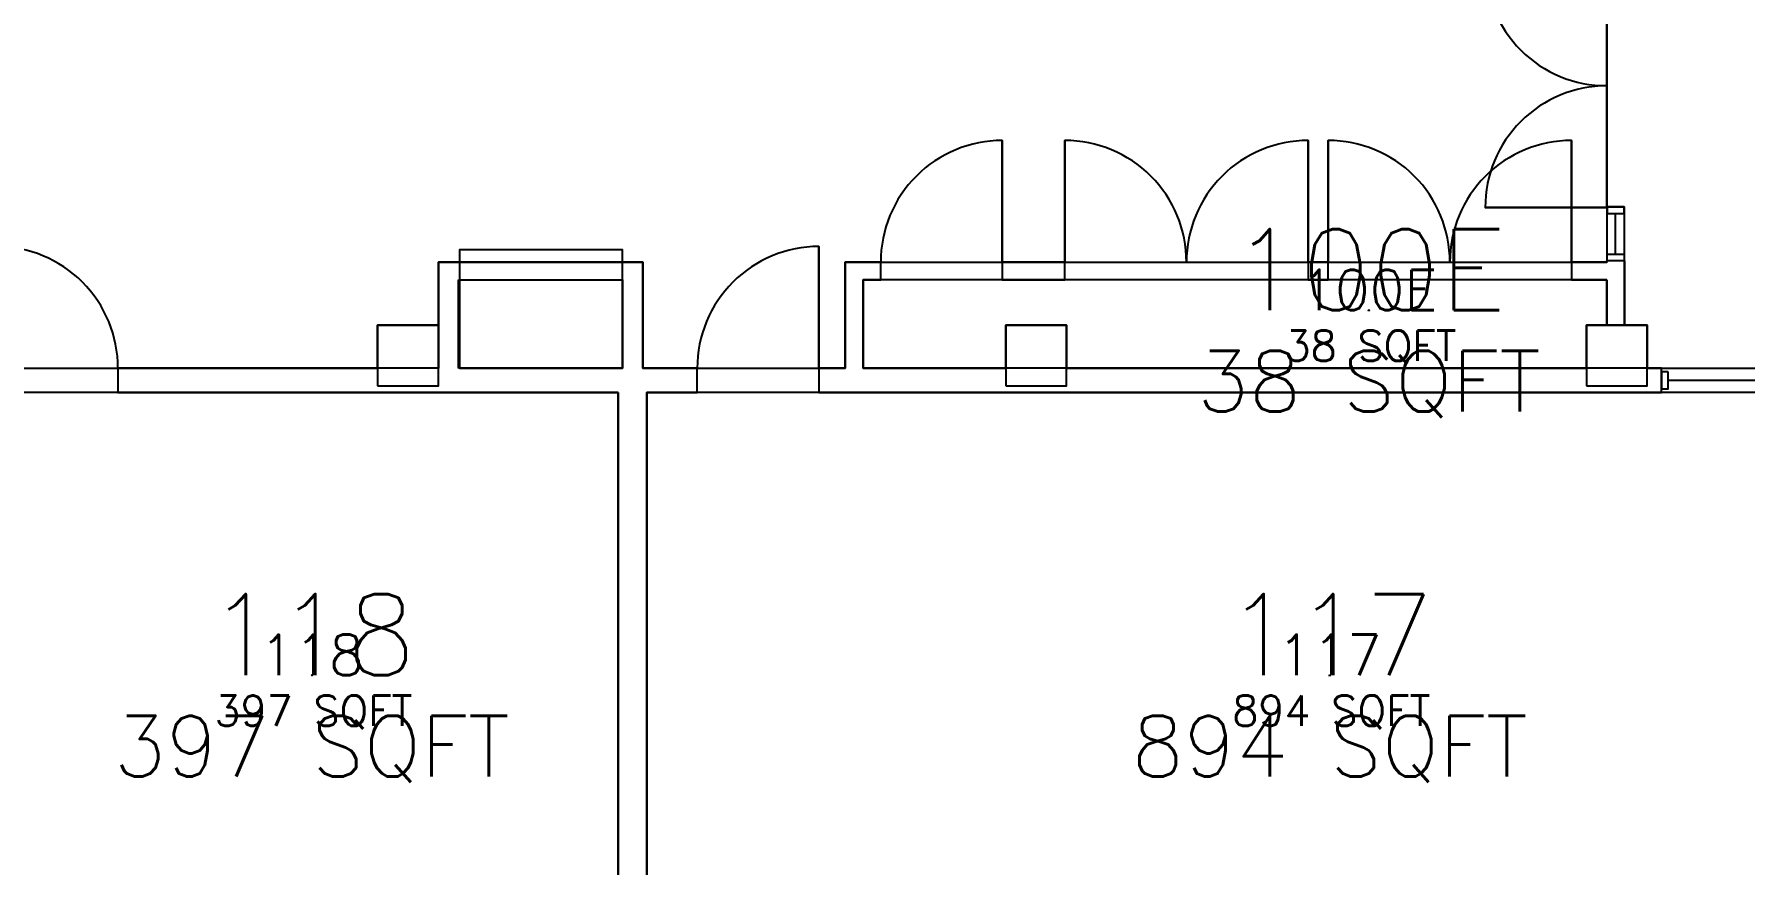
# Model space of a CAD drawing. Header units: inches. Extents: x 237 to 4452, y 125 to 2836.
# Drawn here: x 3291 to 3798, y 1636 to 1881 of the extents above; entities that cross this region are included whole.
import ezdxf
from ezdxf.enums import TextEntityAlignment as Align

# ---------------------------------------------------------------- set-up
doc = ezdxf.new("R2010")
doc.units = ezdxf.units.IN
doc.header["$LTSCALE"] = 32
doc.header["$MEASUREMENT"] = 0
for name, color, linetype in [('A-AREA-DATA', 7, 'Continuous'), ('A-AREA-PLIN', 1, 'Continuous'), ('A-AREA-RMNA', 7, 'Continuous'), ('A-AREA-RMNO', 7, 'Continuous'), ('A-AREA-RMNO @ 1', 7, 'Continuous'), ('A-AREA-RMNO @ 192', 7, 'Continuous'), ('A-AREA-RMNO @ 96', 7, 'Continuous'), ('A-AREA-SQFT', 7, 'Continuous'), ('A-COLS', 2, 'Continuous'), ('A-DOOR', 3, 'Continuous'), ('A-FURN', 5, 'Continuous'), ('A-GLAZ', 5, 'Continuous'), ('A-WALL-FULL', 8, 'Continuous')]:
    doc.layers.add(name, color=color, linetype=linetype)
doc.styles.add('Annotative', font='simplex.shx', dxfattribs={"height": 0.25})

# ---------------------------------------------------------------- blocks, each defined once
blk = doc.blocks.new('room')
at = {"layer": 'A-AREA-DATA', "style": 'Annotative', "flags": 9}
for tag, p in [('FACNUM', (0.0054, -0.3439)), ('FLOOR', (0.0054, -0.5314)), ('FACROOM', (0.0054, -0.7189)), ('FACFLOOR', (0.0054, -0.9064))]:
    blk.add_attdef(tag, text='', height=0.125, dxfattribs=at).set_placement(p, align=Align.CENTER)
at = {"layer": 'A-AREA-RMNA', "style": 'Annotative', "flags": 8}
blk.add_attdef('ROOM_NAME', text='', height=0.125, dxfattribs=at).set_placement((0, 0.1875), align=Align.CENTER)
at = {"layer": 'A-AREA-RMNO', "style": 'Annotative'}
blk.add_attdef('ROOM_NUMBER', text='', height=0.125, dxfattribs=at).set_placement((0, 0), align=Align.CENTER)
at = {"layer": 'A-AREA-SQFT', "style": 'Annotative', "flags": 8}
blk.add_attdef('ROOM_AREA', text='', height=0.0938, dxfattribs=at).set_placement((0.0054, -0.1564), align=Align.CENTER)
blk = doc.blocks.new('*U98')
at = {"layer": 'A-AREA-RMNO @ 1'}
ref = blk.add_blockref('room', (3686.66, 1799.63), dxfattribs=at)
ref.add_attrib('ROOM_NUMBER', '100E', dxfattribs={"layer": 'A-AREA-RMNO', "height": 0.125, "style": 'Annotative'}).set_placement((3686.66, 1799.63), align=Align.CENTER)
ref.add_attrib('ROOM_AREA', '38 SQFT', dxfattribs={"layer": 'A-AREA-SQFT', "height": 0.0938, "style": 'Annotative', "flags": 8}).set_placement((3686.66, 1799.47), align=Align.CENTER)
at = {"layer": 'A-AREA-RMNO @ 192'}
ref = blk.add_blockref('room', (3686.66, 1799.63), dxfattribs=dict(at, xscale=192, yscale=192, zscale=192))
ref.add_attrib('ROOM_NUMBER', '100E', dxfattribs={"layer": 'A-AREA-RMNO', "height": 24, "style": 'Annotative'}).set_placement((3686.66, 1799.63), align=Align.CENTER)
ref.add_attrib('ROOM_AREA', '38 SQFT', dxfattribs={"layer": 'A-AREA-SQFT', "height": 18, "style": 'Annotative', "flags": 8}).set_placement((3686.66, 1769.63), align=Align.CENTER)
at = {"layer": 'A-AREA-RMNO @ 96', "xscale": 96, "yscale": 96, "zscale": 96}
blk.add_blockref('room', (3686.66, 1799.63), dxfattribs=at).add_auto_attribs({'ROOM_NUMBER': '100E', 'ROOM_AREA': '38 SQFT'})
blk = doc.blocks.new('*U100')
at = {"layer": 'A-AREA-RMNO @ 1'}
ref = blk.add_blockref('room', (3675.06, 1691.62), dxfattribs=at)
ref.add_attrib('ROOM_NUMBER', '117', dxfattribs={"layer": 'A-AREA-RMNO', "height": 0.125, "style": 'Annotative'}).set_placement((3675.06, 1691.62), align=Align.CENTER)
ref.add_attrib('ROOM_AREA', '894 SQFT', dxfattribs={"layer": 'A-AREA-SQFT', "height": 0.0938, "style": 'Annotative', "flags": 8}).set_placement((3675.06, 1691.47), align=Align.CENTER)
at = {"layer": 'A-AREA-RMNO @ 192'}
ref = blk.add_blockref('room', (3675.06, 1691.62), dxfattribs=dict(at, xscale=192, yscale=192, zscale=192))
ref.add_attrib('ROOM_NUMBER', '117', dxfattribs={"layer": 'A-AREA-RMNO', "height": 24, "style": 'Annotative'}).set_placement((3675.06, 1691.62), align=Align.CENTER)
ref.add_attrib('ROOM_AREA', '894 SQFT', dxfattribs={"layer": 'A-AREA-SQFT', "height": 18, "style": 'Annotative', "flags": 8}).set_placement((3675.06, 1661.62), align=Align.CENTER)
at = {"layer": 'A-AREA-RMNO @ 96', "xscale": 96, "yscale": 96, "zscale": 96}
blk.add_blockref('room', (3675.06, 1691.62), dxfattribs=at).add_auto_attribs({'ROOM_NUMBER': '117', 'ROOM_AREA': '894 SQFT'})
blk = doc.blocks.new('*U101')
at = {"layer": 'A-AREA-RMNO @ 1'}
ref = blk.add_blockref('room', (3373.62, 1691.62), dxfattribs=at)
ref.add_attrib('ROOM_NUMBER', '118', dxfattribs={"layer": 'A-AREA-RMNO', "height": 0.125, "style": 'Annotative'}).set_placement((3373.62, 1691.62), align=Align.CENTER)
ref.add_attrib('ROOM_AREA', '397 SQFT', dxfattribs={"layer": 'A-AREA-SQFT', "height": 0.0938, "style": 'Annotative', "flags": 8}).set_placement((3373.62, 1691.47), align=Align.CENTER)
at = {"layer": 'A-AREA-RMNO @ 192'}
ref = blk.add_blockref('room', (3373.62, 1691.62), dxfattribs=dict(at, xscale=192, yscale=192, zscale=192))
ref.add_attrib('ROOM_NUMBER', '118', dxfattribs={"layer": 'A-AREA-RMNO', "height": 24, "style": 'Annotative'}).set_placement((3373.62, 1691.62), align=Align.CENTER)
ref.add_attrib('ROOM_AREA', '397 SQFT', dxfattribs={"layer": 'A-AREA-SQFT', "height": 18, "style": 'Annotative', "flags": 8}).set_placement((3373.62, 1661.62), align=Align.CENTER)
at = {"layer": 'A-AREA-RMNO @ 96', "xscale": 96, "yscale": 96, "zscale": 96}
blk.add_blockref('room', (3373.62, 1691.62), dxfattribs=at).add_auto_attribs({'ROOM_NUMBER': '118', 'ROOM_AREA': '397 SQFT'})

msp = doc.modelspace()

# ---------------------------------------------------------------- linework, layer by layer
at = {"layer": 'A-AREA-PLIN'}
for points in [[(3805.37, 2154.19), (3791.37, 2154.19), (3755.37, 2154.19), (3744, 2154.19), (3744, 2023.25), (3744, 1925.5), (3762.37, 1925.5), (3762.37, 1917.42), (3762.25, 1917.42), (3762.25, 1915.42), (3762.25, 1904.05), (3762.25, 1902.05), (3757.12, 1902.05), (3757.12, 1866.05), (3757.12, 1830.25), (3762.25, 1830.25), (3762.25, 1828.25), (3762.25, 1816.25), (3762.25, 1814.25), (3762.37, 1814.25), (3762.37, 1795.25), (3769.12, 1795.25), (3769.12, 1782.5), (3893.29, 1782.5)], [(3280.24, 1782.5), (3316.24, 1782.5), (3393.12, 1782.5), (3393.12, 1795.25), (3411.12, 1795.25), (3411.12, 1813.88), (3471.62, 1813.88), (3471.62, 1782.5), (3487.79, 1782.5), (3523.79, 1782.5), (3531.62, 1782.5), (3531.62, 1813.88), (3542.12, 1813.88), (3578.12, 1813.88), (3596.66, 1813.88), (3632.66, 1813.88), (3668.66, 1813.88), (3674.66, 1813.88), (3710.66, 1813.88), (3746.66, 1813.88), (3757.12, 1813.88), (3757.12, 1814.25), (3757.25, 1814.25), (3757.25, 1816.25), (3757.25, 1828.25), (3757.25, 1830.05), (3757.12, 1830.05), (3757.12, 1866.05), (3757.12, 1902.05)]]:
    msp.add_lwpolyline(points, dxfattribs=at)
for points in [[(3757.12, 1808.62), (3746.66, 1808.62), (3674.66, 1808.62), (3668.66, 1808.62), (3596.66, 1808.62), (3578.12, 1808.62), (3542.12, 1808.62), (3536.87, 1808.62), (3536.87, 1782.5), (3579.12, 1782.5), (3579.12, 1795.25), (3597.12, 1795.25), (3597.12, 1782.5), (3751.12, 1782.5), (3751.12, 1795.25), (3757.12, 1795.25)], [(3464.37, 1775.25), (3316.24, 1775.25), (3280.24, 1775.25), (3274.25, 1775.25), (3274.25, 1729.31), (3274.25, 1657.31), (3274.25, 1474.88), (3364.62, 1474.88), (3464.37, 1474.88)], [(3901.37, 1775.25), (3893.29, 1775.25), (3773.29, 1775.25), (3523.79, 1775.25), (3487.79, 1775.25), (3472.87, 1775.25), (3472.87, 1474.88), (3625.62, 1474.88), (3748.62, 1474.88), (3901.37, 1474.88)]]:
    msp.add_lwpolyline(points, close=True, dxfattribs=at)
at = {"layer": 'A-COLS'}
for points in [[(3393.12, 1777.25), (3411.12, 1777.25), (3411.12, 1795.25), (3393.12, 1795.25)], [(3579.12, 1777.25), (3597.12, 1777.25), (3597.12, 1795.25), (3579.12, 1795.25)], [(3751.12, 1777.25), (3769.12, 1777.25), (3769.12, 1795.25), (3751.12, 1795.25)]]:
    msp.add_lwpolyline(points, close=True, dxfattribs=at)
at = {"layer": 'A-DOOR'}
for points in [[(3721.12, 1902.05, 0.414214), (3757.12, 1866.05)], [(3757.12, 1866.05, 0.414214), (3721.12, 1830.05)], [(3578.12, 1849.88, 0.414214), (3542.12, 1813.88)], [(3632.66, 1813.88, 0.414214), (3596.66, 1849.88)], [(3668.66, 1849.88, 0.414214), (3632.66, 1813.88)], [(3710.66, 1813.88, 0.414214), (3674.66, 1849.88)], [(3746.66, 1849.88, 0.414214), (3710.66, 1813.88)], [(3316.24, 1782.5, 0.414214), (3280.24, 1818.5)], [(3523.79, 1818.5, 0.414214), (3487.79, 1782.5)]]:
    msp.add_lwpolyline(points, format="xyb", dxfattribs=at)
for points in [[(3578.12, 1813.88), (3578.12, 1849.88), (3578.12, 1849.88), (3578.12, 1813.88)], [(3596.66, 1813.88), (3596.66, 1849.88), (3596.66, 1849.88), (3596.66, 1813.88)], [(3668.66, 1813.88), (3668.66, 1849.88), (3668.66, 1849.88), (3668.66, 1813.88)], [(3674.66, 1813.88), (3674.66, 1849.88), (3674.66, 1849.88), (3674.66, 1813.88)], [(3746.66, 1813.88), (3746.66, 1849.88), (3746.66, 1849.88), (3746.66, 1813.88)], [(3757.12, 1830.05), (3721.12, 1830.05), (3721.12, 1830.05), (3757.12, 1830.05)], [(3523.79, 1782.5), (3523.79, 1818.5), (3523.79, 1818.5), (3523.79, 1782.5)]]:
    msp.add_lwpolyline(points, close=True, dxfattribs=at)
at = {"layer": 'A-FURN'}
msp.add_lwpolyline([(3417.37, 1782.5), (3465.62, 1782.5), (3465.62, 1817.5), (3417.37, 1817.5)], close=True, dxfattribs=at)
at = {"layer": 'A-GLAZ', "linetype": 'Continuous', "lineweight": -3}
for p, q in [((3759.75, 1816.25), (3759.75, 1828.25)), ((3891.29, 1778.88), (3775.29, 1778.88))]:
    msp.add_line(p, q, dxfattribs=at)
for points in [[(3762.25, 1828.25), (3762.25, 1830.25), (3757.25, 1830.25), (3757.25, 1828.25)], [(3762.25, 1816.25), (3762.25, 1814.25), (3757.25, 1814.25), (3757.25, 1816.25)], [(3775.29, 1781.38), (3773.29, 1781.38), (3773.29, 1776.38), (3775.29, 1776.38)]]:
    msp.add_lwpolyline(points, close=True, dxfattribs=at)
at = {"layer": 'A-WALL-FULL', "linetype": 'Continuous', "lineweight": -3}
for p, q in [((3411.12, 1813.88), (3411.12, 1782.5)), ((3471.62, 1813.88), (3411.12, 1813.88)), ((3471.62, 1782.5), (3471.62, 1813.88)), ((3542.12, 1813.88), (3531.62, 1813.88)), ((3531.62, 1813.88), (3531.62, 1782.5)), ((3542.12, 1808.62), (3542.12, 1813.88)), ((3596.66, 1813.88), (3578.12, 1813.88)), ((3578.12, 1813.88), (3578.12, 1808.62)), ((3596.66, 1808.62), (3596.66, 1813.88)), ((3674.66, 1813.88), (3668.66, 1813.88)), ((3668.66, 1813.88), (3668.66, 1808.62)), ((3674.66, 1808.62), (3674.66, 1813.88)), ((3757.12, 1813.88), (3746.66, 1813.88)), ((3746.66, 1813.88), (3746.66, 1808.62)), ((3762.37, 1814.25), (3757.12, 1814.25)), ((3757.12, 1814.25), (3757.12, 1813.88)), ((3762.37, 1795.25), (3762.37, 1814.25)), ((3417.12, 1782.5), (3417.12, 1808.62)), ((3417.12, 1808.62), (3465.62, 1808.62)), ((3465.62, 1808.62), (3465.62, 1782.5)), ((3536.87, 1808.62), (3542.12, 1808.62)), ((3536.87, 1782.5), (3536.87, 1808.62)), ((3578.12, 1808.62), (3596.66, 1808.62)), ((3668.66, 1808.62), (3674.66, 1808.62)), ((3746.66, 1808.62), (3757.12, 1808.62)), ((3757.12, 1808.62), (3757.12, 1795.25)), ((3757.12, 1795.25), (3762.37, 1795.25)), ((3411.12, 1782.5), (3316.24, 1782.5)), ((3316.24, 1782.5), (3316.24, 1775.25)), ((3465.62, 1782.5), (3417.12, 1782.5)), ((3487.79, 1782.5), (3471.62, 1782.5)), ((3487.79, 1775.25), (3487.79, 1782.5)), ((3531.62, 1782.5), (3523.79, 1782.5)), ((3523.79, 1782.5), (3523.79, 1775.25)), ((3773.29, 1782.5), (3536.87, 1782.5)), ((3773.29, 1775.25), (3773.29, 1782.5)), ((3316.24, 1775.25), (3464.37, 1775.25)), ((3464.37, 1775.25), (3464.37, 1460.25)), ((3472.87, 1460.25), (3472.87, 1775.25)), ((3472.87, 1775.25), (3487.79, 1775.25)), ((3523.79, 1775.25), (3773.29, 1775.25))]:
    msp.add_line(p, q, dxfattribs=at)

# ---------------------------------------------------------------- block references
at = {"layer": 'A-AREA-RMNO'}
for name in ['*U98', '*U101', '*U100']:
    msp.add_blockref(name, (0, 0), dxfattribs=at)

doc.saveas('drawing.dxf')
